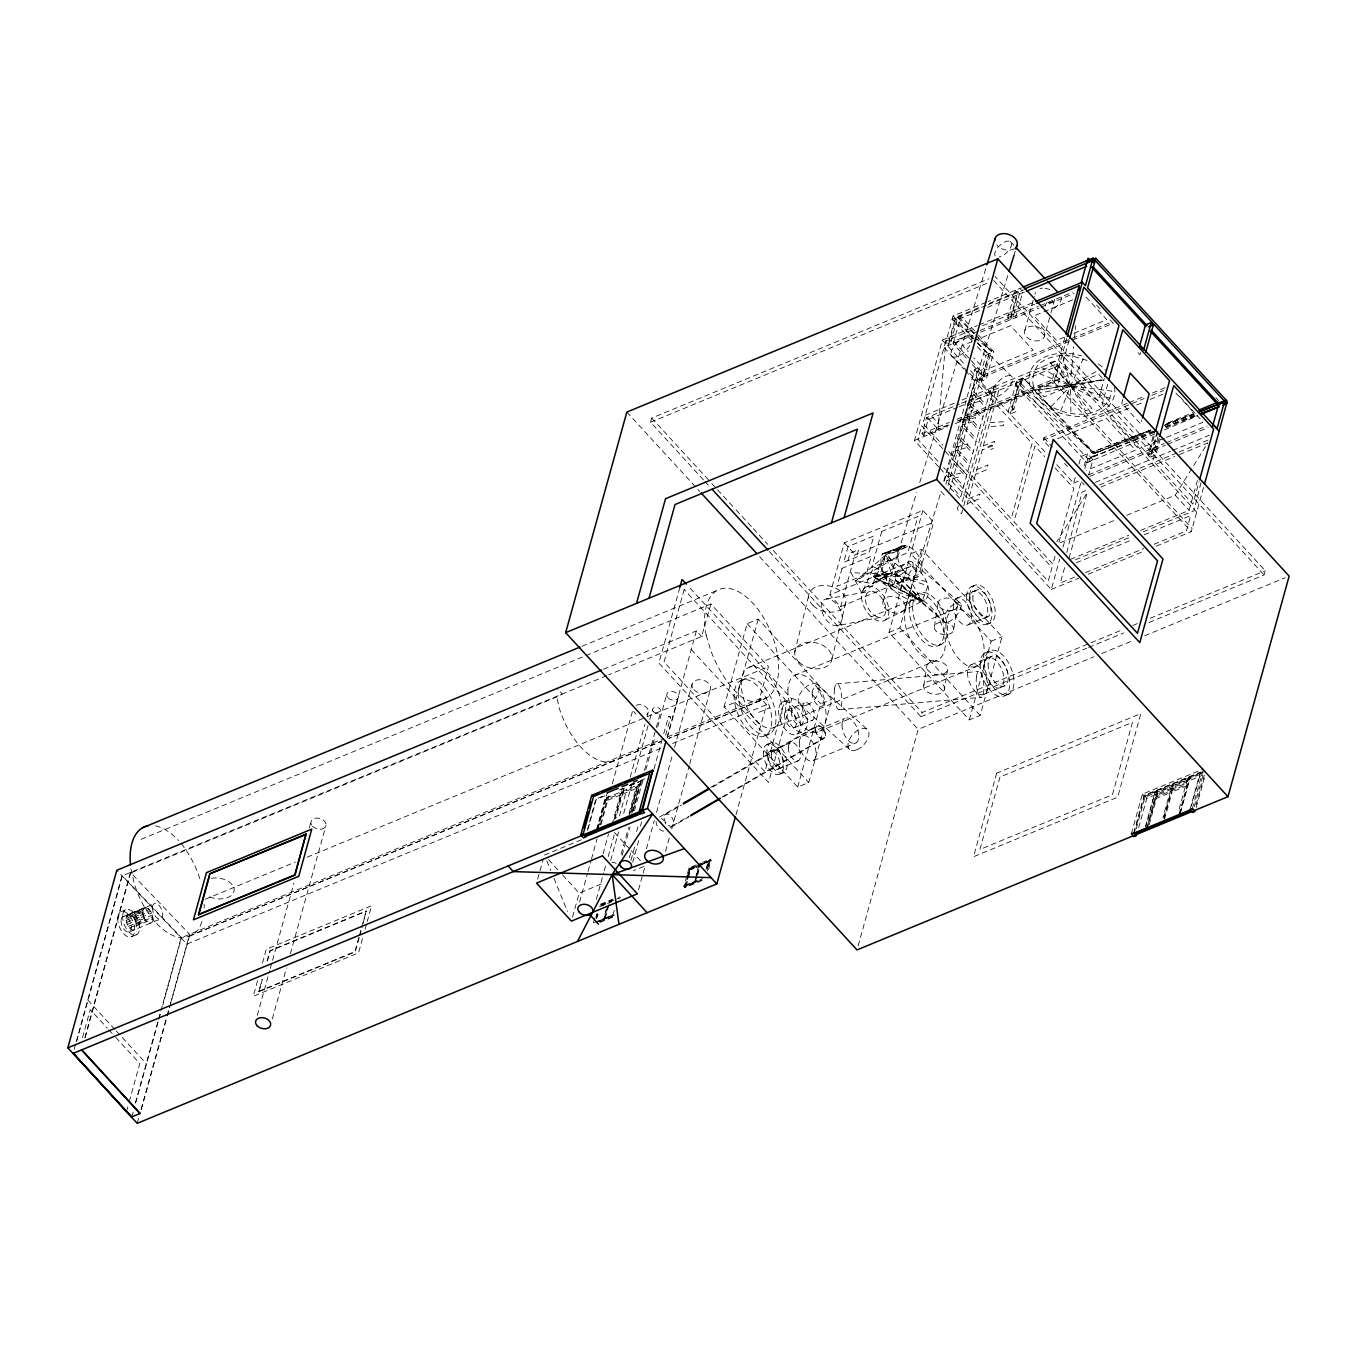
<?xml version="1.0" encoding="UTF-8"?>
<svg xmlns="http://www.w3.org/2000/svg" width="1357" height="1357" viewBox="0 0 1357 1357"><rect width="100%" height="100%" fill="white"/><g stroke="black" fill="none" stroke-linecap="round" stroke-linejoin="round"><path stroke-width="0.75" stroke-dasharray="5 3.75" d="M668.492 716.615L670.68 717.124L668.56 716.428L663.454 734.765M947.627 425.046L937.958 429.033L945.863 340.912L974.852 328.954M957.279 421.06L1071.284 373.972L1073.726 346.697M1074.473 338.3L1075.609 325.714M981.789 380.282L981.925 379.112M981.196 382.42L988.948 353.77L993.816 351.751L976.684 333.093M125.947 918.519L127.66 914.703L145.572 907.426L148.184 908.342L151.763 912.99L153.104 918.977L136.294 925.915A8.295 4.427 67.6 0 1 129.543 927.934L127.287 924.49L125.947 918.519L142.756 911.565L143.571 908.596L145.572 907.426M923.71 685.692L926.797 666.185M934.413 626.713L938.196 602.712M944.506 689.237A10.551 6.7 9 0 0 930.003 680.875A10.551 6.7 9 0 0 927.832 692.291A10.551 6.7 9 0 0 944.506 689.237L947.576 669.747A10.551 6.7 9 0 0 933.073 661.368A10.551 6.7 9 0 0 930.902 672.784A10.551 6.7 9 0 0 947.576 669.747M953.615 629.987A9.736 6.191 9 0 0 940.214 622.252A9.736 6.191 9 0 0 938.213 632.803A9.736 6.191 9 0 0 953.615 629.987L957.397 605.985A9.736 6.191 9 0 0 943.997 598.25A9.736 6.191 9 0 0 941.995 608.801A9.736 6.191 9 0 0 957.397 605.985M1087.076 360.47L1072.997 356.145L1062.633 355.5A40.625 28.327 15.5 0 0 1037.952 365.101C1009.981 406.795 1103.614 437.276 1111.807 391.07L1070.571 385.914L1033.186 386.253M794.761 652.191L808.687 595.486M831.96 658.857L845.903 602.169M1017.801 386.745L1016.02 383.183L1021.431 382.063L1017.801 386.745L1011.101 413.664L1015.969 411.663M1066.806 552.536L1082.004 492.15L1087.839 489.741M1200.996 482.668L1193.889 510.843L1141.458 532.521M74.126 1049.487L75.755 1043.55M76.314 1041.565L121.977 875.91L606.749 675.667M76.738 1041.073L122.3 875.774L181.499 937.67L162.857 1004.892M84.863 1037.715L130.425 872.415L189.624 934.311L169.421 1007.233M85.186 1037.579L130.764 872.28M587.242 830.416L595.893 799.036L604.832 795.338M588.073 828.957L596.232 799.392L606.969 794.965M596.554 829.534L605.748 796.186M596.893 829.89L606.63 794.591M598.047 827.923L605.884 799.51L637.722 786.483L638.57 783.447M608.14 795.999L607.308 799.052L606.308 797.967L607.563 793.387M597.792 829.178L607.02 795.677M600.167 824.954L606.884 800.613L621.642 794.507L620.641 793.421L612.821 821.816M606.308 797.967L621.082 791.86L621.913 788.807M614.263 819.424L621.523 793.048L622.524 794.15L615.824 818.492M624.22 788.01L622.948 792.59L621.947 791.504L622.795 788.451M614.942 818.848L621.642 794.507M629.02 813.318L636.297 786.958L637.298 788.044L630.581 812.385M628.749 817.135L637.994 783.634M631.056 811.944L638.655 784.346M631.836 813.233L641.013 779.885L631.633 815.557M667.118 737.105L696.395 630.852L701.586 636.484L706.217 635.212L705.403 631.548A59.301 31.703 67.6 0 1 752.965 603.322A59.301 31.703 67.6 0 1 766.434 698.024L668.747 738.378L766.434 698.024L758.987 700.755L768.452 666.643L710.898 603.967L140.076 839.762M82.489 1037.664L90.257 1009.625L107.237 1028.114M126.455 1111.637L128.678 1103.631M129.237 1101.63L139.788 1063.566L114.327 1035.832M135.293 1103.224L158.091 1021.024M158.65 1019.005L160.33 1012.916M160.906 1010.88L181.16 937.806L661.08 739.565M131.782 1116.93L133.478 1110.823M135.734 1102.681L158.328 1021.193M158.905 1019.158L160.584 1013.034M137.21 1123.342L138.906 1117.235M141.043 1109.5L166.589 1017.411M167.03 1015.799L168.845 1009.269M141.365 1109.364L166.792 1017.699M167.352 1015.664L169.048 1009.557M169.608 1007.505L189.946 934.176L189.03 936.194L660.74 741.617M257.593 980.636L253.233 996.343L358.553 952.835L362.896 937.144M262.495 962.978L266.294 949.238L371.614 905.73L367.255 921.437M359.181 937.619L355.229 951.868L258.933 991.645L262.054 979.177M267.142 960.858L269.958 950.68L366.271 910.903L361.997 927.459M258.933 991.645L262.308 979.449M267.38 961.129L270.213 950.969L366.526 911.175M257.287 1015.341L269.704 970.526M270.28 968.491L271.977 962.384M272.536 960.349L293.994 882.966M309.243 827.974L310.94 821.867M272.333 1018.886L286.446 967.965M290.398 953.717L325.968 825.412M258.678 991.373L354.974 951.596L358.926 937.348M359.503 935.312L361.183 929.223M361.759 927.187L366.271 910.903M359.741 935.584L361.437 929.494M365.084 929.291L366.712 923.405M703.486 479.903L650.563 422.264L651.716 418.092L989.049 278.745M572.518 917.128L579.168 893.143L604.391 882.728M579.592 901.964L587.496 873.45M588.056 871.415L590.889 861.237M591.448 859.202L597.097 838.83M601.049 824.581L608.954 796.067M612.346 783.854L632.684 710.542M603.051 853.841L608.581 833.86M679.789 587.649L658.874 663.098L768.537 782.514L791.725 698.906L687.762 585.681M596.317 899.403L603.661 872.924M604.221 870.889L605.917 864.782M608.19 856.64L614.958 832.197M619.471 815.913L626.815 789.435M630.208 777.222L644.897 724.265M647.153 716.123L648.273 712.052M594.722 918.163L593.162 923.744L594.179 924.846M610.684 860.44L618.605 831.841M623.711 813.471L632.192 782.836M635.025 772.625L649.189 721.585M649.749 719.532L652.581 709.321M595.91 917.603L596.961 913.855M596.147 918.553L597.267 913.651M596.334 918.061L597.368 914.313M596.961 917.926L598.013 914.177M621.15 854.198L628.512 827.651M633.04 811.316L642.098 778.647M644.371 770.488L655.685 729.642M656.262 727.589L660.791 711.255M606.087 909.444L603.899 919.3L607.902 904.865M604.459 919.266L608.326 905.323M622.083 855.402L630.004 826.871M634.516 810.553L643.557 777.951M645.83 769.792L654.871 737.173M657.704 726.996L666.745 694.377M609.039 904.508L604.866 919.52L604.035 918.808M604.594 918.587L613.177 914.414L614.28 910.428M629.343 857.743L631.582 849.686M636.62 831.536L638.859 823.462M653.955 769.029L662.894 736.766M630.971 860.27L635.449 844.139M640.487 826.006L641.607 821.969M665.642 735.273L670.68 717.124M632.718 862.255L638.926 839.83M667.186 737.92L678.5 697.142M646.407 848.888L654.295 820.459M656.534 812.334L672.309 755.476M674.565 747.351L692.019 684.386M638.519 889.853L645.169 865.885L633.515 870.702M665.558 851.246L669.493 837.032M671.749 828.906L689.22 765.942M689.78 763.906L710.61 688.762M724.061 706.895L747.147 623.66L758.241 619.08L831.858 699.262L808.772 782.48L797.679 787.06L724.061 706.895L735.155 702.315L758.241 619.08M702.112 880.506L684.861 887.631L683.86 886.528L686.964 875.35M687.473 873.484L689.034 867.886L700.534 863.137M701.382 880.031L686.099 886.342L685.098 885.256L689.78 868.344L708.965 860.559M688.169 874.756L685.455 886.477L695.564 882.304L697.125 876.673M688.694 872.873L689.729 869.125L697.379 865.97M684.861 887.631L687.965 876.435M688.491 875.35L690.034 868.972L711.119 860.27L710.118 859.185L702.451 862.34M686.099 886.342L690.781 869.447L689.78 868.344M698.872 864.731L694.597 882.084L699.279 864.986M695.157 882.05L685.726 885.307L695.157 882.05L699.567 866.122L690.56 869.837L689.729 869.125M697.651 874.79L699.737 867.276M706.081 869.226L708.286 861.271L701.501 864.697M706.895 868.056L708.88 860.457L709.881 861.542L707.285 870.94M707.302 868.514L709.389 861L701.739 864.155M707.54 868.497L710.118 859.185M708.541 869.6L711.119 860.27M736.003 814.743L766.535 704.656L760.768 698.38L663.03 738.751M829.856 594.926L844.291 542.868L922.828 510.436L933.599 522.174L919.164 574.232L840.645 606.664L829.856 594.926L908.393 562.493L919.164 574.232M848.006 560.645L850.076 553.164L858.642 549.636L856.572 557.099M840.645 606.664L855.08 554.606L933.599 522.174M797.679 787.06L820.764 703.842L831.858 699.262M938.688 466.876L914.465 440.499L942.318 340.081L977.277 325.629M945.863 340.912L922.981 423.571L942.759 445.096M986.166 302.323L953.055 315.994L945.439 343.474L951.189 341.099L958.076 316.283L981.416 306.631M949.018 425.046L923.761 435.461L922.098 433.646L926.509 417.719L959.535 404.081M948.424 345.424L956.057 317.945M923.761 435.461L928.188 419.55L957.313 407.507M978.244 331.21L953.598 341.404L953.004 343.542L966.896 358.672M953.309 343.406L960.926 315.927L975.259 331.532M969.305 719.905L991.119 641.233L910.801 553.775L921.674 549.28L1001.992 636.738L980.178 715.41L969.305 719.905L888.988 632.447L922.828 510.436M888.988 632.447L899.861 627.952L921.674 549.28M943.743 481.209L974.733 369.494L978.143 368.086L945.914 484.279M949.646 490.471L982.332 372.649L978.923 374.057L948 485.569L960.196 498.85L991.102 387.44L994.494 386.033L998.684 390.595L966.354 507.162M975.734 334.806L991.272 351.022L985.81 355.873L979.076 380.113L984.079 376.924L991.272 351.022L992.459 350.259M988.948 353.77L981.332 381.249L986.2 379.231L993.816 351.751M972.46 364.711L983.571 376.822L984.164 374.685L1111.926 321.914M1007.759 317.742L1015.375 290.262L1017.496 292.552L1009.879 320.048L1007.759 317.742L1013.509 315.367L1021.126 287.871L988.117 301.508M958.279 505.754L957.313 509.214L961.502 513.777L963.199 507.688M1010.744 319.675L1018.378 292.196M962.418 501.717L994.494 386.033M1015.63 317.674L1022.703 292.145M963.758 505.669L995.292 392.003L991.102 387.44M1024.857 330.362L1034.288 296.386M769.3 551.57L920.945 716.683L922.098 712.51L1122.934 629.546M858.15 945.829L918.197 729.337L1093.912 656.754M1153.755 431.136L1094.505 453.357L1023.67 378.298L1016.563 381.249L1008.115 411.731L1013.866 409.356L1021.431 382.063L1017.563 388.289L1010.219 414.038M1044.347 336.723A10.262 7.158 15.5 0 0 1031.931 326.138A10.262 7.158 15.5 0 0 1027.52 337.757A10.262 7.158 15.5 0 0 1044.347 336.723L1050.437 314.739M1050.996 312.738L1054.881 298.744A10.262 7.158 15.5 0 1 1047.791 302.967M957.058 419.211L1052.218 379.892L1056.645 363.964L1058.307 365.779L1053.897 381.707L956.787 421.823M961.977 400.044L1058.579 360.148L1065.262 336.044M955.294 423.621L1054.474 382.657L1066.738 338.47M1069.146 340.217L1062.921 362.675L1098.084 400.96L1104.31 378.501M1048.893 446.419L1043.211 440.228L1043.889 437.802L1127.311 403.334M1056.747 464.688L1073.658 483.109L1075.236 477.41M1078.934 464.111L1081.037 456.495L1087.5 453.832L1092.979 459.786L1088.755 474.984M1055.068 556.166L1052.845 564.139L1013.933 521.767L1034.933 446.012L1044.669 456.614M1058.935 542.223L1073.862 488.401L1054.389 467.198M1084.158 465.909L1087.5 453.832M1107.685 384.218L1102.105 404.369L1148.87 455.307L1155.028 433.137M940.113 468.436L1051.285 589.481L1059.664 559.237M1063.023 547.142L1080.918 482.617M1084.837 468.504L1086.499 462.466L1092.979 459.786M1064.6 567.667L1060.343 583.001L1075.864 576.589M1069.079 558.168L1087.245 492.659L1056.832 541.562M1122.867 399.263L1121.747 403.3L1140.779 424.046L1141.899 420.008M1140.592 352.583L1139.999 354.72L1137.878 352.413M1157.148 431.73L1150.074 457.258L1147.954 454.951L1155.028 429.44M1158.03 431.373L1150.94 456.902L1155.825 454.883L1160.167 439.176M1147.954 454.951L1153.704 452.576L1158.064 436.886M1159.115 438.328L1152.907 460.651L1192.837 504.125L1199.028 481.803M1140.474 530.434L1189.105 510.351L1197.366 480.565M1156.3 546.108L1191.293 531.639L1203.998 485.84M1131.382 833.741L1142.34 794.201L1203.371 768.995M1133.79 832.74L1144.172 795.355L1200.368 772.133L1203.031 775.051L1193.21 810.468M1133.926 833.944L1144.494 795.711L1200.691 772.489L1191.463 805.787M1136.25 828.737L1145.02 797.119L1202.234 773.49M1138.659 827.77L1146.835 798.255L1203.031 775.051M1145.461 826.532L1155.231 791.284L1145.8 826.888M1146.478 828.499L1156.842 791.114L1158.183 792.251L1172.94 786.161L1171.939 785.058L1170.684 789.621L1155.91 795.728L1156.91 796.813L1158.183 792.251M1148.175 823.614L1155.486 797.288L1187.324 784.261L1186.323 783.159L1187.596 778.596L1188.596 779.681L1173.822 785.788L1172.567 790.351L1171.566 789.265L1172.821 784.702L1173.822 785.788M1155.91 795.728L1157.182 791.165M1147.14 829.229L1157.521 791.843M1149.175 824.7L1156.486 798.374L1171.244 792.267L1170.243 791.182L1162.949 817.508M1163.831 817.151L1171.125 790.809L1172.126 791.911L1164.272 820.273M1163.95 818.61L1171.244 792.267M1172.94 786.161L1171.685 790.724L1170.684 789.621M1179.148 809.026L1185.899 784.719L1186.9 785.805L1172.126 791.911M1179.029 814.166L1189.631 776.56M1179.861 813.963L1189.97 776.933M1180.522 812.555L1190.293 777.29M1189.987 809.518L1200.368 772.133M1192.413 808.518L1202.828 770.98M1196.06 804.786L1204.287 775.135M1196.179 807.483L1204.405 777.832M1149.074 622.456L1264.113 574.927L1265.267 570.754L994.902 276.336M926.458 581.407L897.978 576.097L891.193 573.027L872.822 583.629L855.843 580.83L897.605 556.743L901.879 545.701L885.731 555.013L880.795 572.671L873.552 576.844L922.234 600.93L927.967 585.97L926.458 581.407A19.083 11.348 60 0 0 910.801 566.293L888.445 574.181L865.155 587.632M902.473 573.248L905.373 572.043L922.234 600.93A22.764 10.585 29 0 1 893.194 590.125L889.683 586.377L873.586 576.674L891.193 573.027L927.967 585.97A19.083 11.348 60 0 1 922.234 600.93L900.42 589.684L905.373 572.043L885.731 555.013L855.843 580.83M537.626 879.099L543.326 859.049M710.898 603.967L701.586 636.484L608.682 674.853M883.034 601.473L916.62 492.608M919.724 482.532L986.302 266.82M905.153 608.072L941.249 491.149M944.353 481.073L1007.81 275.454M1014.035 255.286L1015.273 251.249M1060.631 410.95L1070.571 385.914L1083.276 358.723M872.822 583.629L885.731 555.013L888.631 553.826M861.865 593.094L888.445 574.181L851.009 572.688L861.865 593.094L873.925 566.955L888.445 574.181A22.764 10.585 29 0 0 889.683 586.377M873.552 576.844L885.731 555.013L898.13 576.233L922.234 600.93L893.194 590.125L873.687 576.962L922.234 600.93L898.13 576.233L873.552 576.844L891.193 573.027L885.731 555.013M1126.615 515.338L1175.23 495.254L1207.815 442.857L1176.706 455.715M1154.824 433.969L1086.821 462.805L1015.494 385.134L1020.549 383.234L1023.67 378.298L1091.656 452.339L1094.505 453.357L1150.973 431.034M760.768 698.38L758.987 700.755L763.482 698.906M1051.132 406.591L1070.571 385.914L1099.085 369.952M1023.67 378.298L1015.494 385.134L1094.505 453.357L1150.515 430.118M659.451 817.101L681.384 804.379M710.644 787.399L816.727 725.842M665.134 814.59L681.57 805.057M712.612 787.043L816.71 726.64M672.648 825.735L689.085 816.185M721.958 797.119L824.225 737.784M670.426 827.583L688.711 816.965M723.468 796.796L824.038 738.445M892.855 552.808L908.257 546.447L885.426 553.469L892.855 552.808L905.136 545.718L883.797 553.232M898.13 576.233L905.373 572.043M131.765 872.517L556.76 696.955L562.222 694.055L557.048 688.423M885.324 619.979L924.982 599.777M882.779 579.761L910.801 566.293M1164.543 429.847L1197.569 415.853M1167.902 422.909L1193.007 412.511M650.563 422.264L989.83 282.12M989.202 303.425L1022.279 289.753M986.285 305.444L955.175 318.301L947.559 345.781L972.816 335.349M988.235 304.647L1023.246 290.177M979.652 310.549L960.179 318.59L957.703 317.64L952.156 319.234L971.782 340.607M987.421 307.327L1024.399 292.06M979.228 324.832L1033.712 302.323M982.587 325.748L1034.746 304.205M948.136 343.643L949.018 343.287M980.127 330.43L1038.241 306.428M1040.157 305.647L1072.81 292.145M980.619 332.126L1038.987 308.022M1040.938 307.208L1074.032 293.536M972.206 341.54L962.605 345.492L968.236 351.633M974.122 340.743L1010.575 325.68L1033.135 350.242L985.165 370.054L973.885 357.773M1072.658 299.88L1033.966 315.859L1056.526 340.42L1066.195 336.434M1073.93 333.228L1106.82 319.641L1084.26 295.097M983.571 376.822L1113.266 323.254L1107.702 317.199M954.242 403.233L925.27 415.208L937.958 429.033M961.468 403.283L1056.645 363.964M959.263 406.71L1058.307 365.779M967.66 408.355L971.171 406.896L973.851 409.814L970.323 411.256M922.098 433.646L949.289 422.417M914.465 440.499L947.525 426.844M983.333 445.961L994.613 441.296L993.477 445.384L982.197 450.032M988.117 446.589L991.628 445.13L994.308 448.047L990.797 449.489M1129.245 402.537L1144.765 396.125M1152.534 392.919L1166.104 387.305M1043.211 440.228L1144.087 398.551M1151.856 395.345L1163.492 390.545M976.786 469.573L988.066 464.925L986.743 469.675L975.462 474.339M1129.007 408.186L1109.839 416.107L1139.575 448.488L1164.493 438.192M1136.674 405.014L1142.424 402.639M1150.091 399.484L1163.509 393.937M1057.527 438.718L1106.464 418.499L1135.521 450.151L1086.601 470.37M581.949 646.271L716.767 590.583M968.728 498.63L980.008 493.982L978.601 499.02L967.32 503.684M1153.84 431.679L1087.89 458.92L1086.821 462.805L1094.505 453.357L1020.549 383.234M1165.476 426.861L1196.518 414.055M603.492 669.238L696.395 630.852M1166.409 437.395L1202.828 422.349L1200.012 419.279M1088.501 474.831L1164.17 443.569M1166.121 442.755L1206.899 425.911M1073.658 483.109L1080.138 480.429M1089.824 476.426L1165.493 445.164M1167.427 444.367L1208.171 427.54M1150.668 455.121L1151.533 454.765M1095.286 482.397L1170.752 451.202M1172.702 450.405L1209.46 435.224M1099.492 484.924L1177.181 452.831M1179.131 452.034L1208.256 439.99M1100.849 487.044L1174.755 456.512M120.841 911.717L125.726 909.699M122.758 916.721L154.121 903.762M126.778 915.551L143.571 908.596M128.762 914.364L146.844 907.629M126.201 916.84L142.994 909.902M130.035 914.567L131.392 915.297L148.184 908.342M131.392 915.297L132.715 916.484L149.524 909.546M126.065 920.436L142.858 913.482L142.756 911.565M915.11 594.807L918.519 593.399M132.715 916.484L133.936 918.061L150.746 911.124M126.523 922.472L143.316 915.534L142.858 913.482M133.936 918.061L134.971 919.927L151.763 912.99M749.573 667.101L912.973 599.59M127.287 924.49L144.079 917.553L146.335 920.996A8.295 4.427 67.6 0 0 153.104 918.977M136.294 925.915L135.734 921.963L152.544 915.008M128.321 926.356L145.114 919.418M136.192 923.998L152.985 917.061M1060.495 542.647L1116.896 519.358M129.543 927.934L146.335 920.996M205.45 899.199L295.368 862.051M307.089 857.217L645.287 717.514M647.238 716.7L768.452 666.643M129.712 931.75L161.059 918.791M740.311 680.79L744.484 679.06M971.154 586.818L974.326 585.495M131.646 936.737L136.531 934.719M956.498 598.369L976.039 590.295M1070.469 559.355L1128.82 535.252M794.371 675.481L952.41 610.192M1075.423 559.796L1131.738 536.524M1076.237 562.85L1132.484 539.628M1144.121 534.811L1190.666 515.592L1186.408 530.926L1153.45 544.547M189.03 936.194L660.859 741.465M1085.566 572.586L1143.747 548.55M660.791 748.335L186.927 944.082L116.787 870.278M672.546 743.483L766.535 704.656M1051.285 589.481L1078.51 578.235M1088.229 574.215L1144.63 550.925M968.219 624.814L987.76 616.74M782.209 702.281L789.112 699.432M758.817 712.34L769.894 707.76M987.506 624.101L990.695 622.778M938.264 645.644L941.656 644.236M786.432 710.373L804.447 702.926M630.208 784.855L637.637 781.785M641.352 780.241L644.931 778.765M629.377 785.703L644.745 779.359M619.64 789.91L623.338 788.383L622.083 792.946L621.082 791.86M629.75 785.737L638.994 781.92M773.66 727.691A32.619 17.437 67.6 0 0 769.809 677.126A32.619 17.437 67.6 0 0 741.38 687.354A32.619 17.437 67.6 0 0 773.66 727.691L937.076 660.197A32.619 17.437 67.6 0 0 933.209 609.632A32.619 17.437 67.6 0 0 904.78 619.861A32.619 17.437 67.6 0 0 937.076 660.197M621.947 791.504L636.721 785.398L637.722 786.483M991.119 641.233L1001.992 636.738M622.524 794.15L637.298 788.044M765.636 735.545L769.809 733.815M794.439 727.691L812.453 720.245M985.063 652.904L989.338 651.139M766.671 744.603L770.284 743.11M796.915 734.12L803.836 731.253M970.849 664.896L991.39 656.415M802.072 736.105L844.783 718.464M769.64 751.354L790.283 742.822M819.679 731.202L977.718 665.914M544.462 855.046L581.22 839.847M777.883 769.182L798.527 760.649M1132.688 625.526L1138.54 623.1M1150.227 618.266L1265.267 570.754M780.241 773.965L783.871 772.472M813.369 760.565L856.08 742.907M920.945 716.683L1086.686 648.222M1088.636 647.425L1123.732 632.922M984.385 694.173L1004.926 685.692M1101.714 653.514L1132.959 640.623M1144.663 635.771L1285.249 577.709M1004.842 695.683L1009.116 693.919M600.252 904.305L615.586 897.978M600.998 904.78L612.465 900.047M600.947 905.56L614.874 899.793M616.587 899.063L620.42 897.486L619.42 896.4M601.253 905.865L606.664 903.626M599.455 906.798L611.549 901.93M690.136 869.379L699.143 865.664M690.153 869.583L696.887 866.801M698.431 866.292L709.881 861.542M594.4 922.472L614.009 915.127M598.641 921.047L613.585 914.669M685.098 885.256L697.549 880.235M596.266 922.455L614.263 915.042M683.86 886.528L702.79 878.691M599.828 921.607L614.517 915.67M599.93 922.472L615.264 916.128M1144.341 796.389L1205.372 771.183M1171.566 789.265L1186.323 783.159M902.337 546.074L882.44 554.08L905.136 545.718M1154.383 432.442L1087.89 458.92L1016.563 381.249M1166.121 427.777L1197.417 415.31M1164.611 425.64L1193.804 414.089M1150.465 430.033L1091.656 452.339L1150.787 430.203M1166.155 424.079L1193.6 413.681M1164.577 425.029L1194.143 413.97M1165.595 426.692L1195.212 415.598M1050.064 362.692L1055.593 360.928L1085.532 410.9L1091.91 408.27L1050.064 362.692L1070.571 385.914L1090.977 412.816M892.482 584.799A16.369 5.852 74 0 0 890.955 560.119A16.369 5.852 74 0 0 880.981 562.137A16.369 5.852 74 0 0 892.482 584.799L917.451 576.962A17.268 10.262 60 0 0 914.618 550.857A17.268 10.262 60 0 0 897.605 556.743A17.268 10.262 60 0 0 917.451 576.962M614.026 760.649L609.022 762.142A59.301 31.703 67.6 0 1 559.186 707.879L556.76 696.955M969.017 400.977L981.23 397.364L980.195 401.129L967.965 404.759M963.419 421.162L975.649 417.532L974.597 421.315L962.367 424.945M948.017 476.697L960.247 473.067L959.195 476.85L946.965 480.48M956.21 447.165L967.88 443.756L966.829 447.539L955.158 450.931M1036.918 393.801L1103.478 379.502L1098.695 374.295L1044.212 396.804L1038.105 390.154L1103.478 379.502M837.167 625.73A14.706 8.753 60 0 0 836.862 604.476A14.706 8.753 60 0 0 821.189 606.816A14.706 8.753 60 0 0 837.167 625.73L880.93 617.248A14.249 8.481 60 0 0 880.625 596.622A14.249 8.481 60 0 0 865.427 598.895A14.249 8.481 60 0 0 880.93 617.248M1103.445 380.011L1038.105 390.154M826.311 598.946L870.397 591.262M836.489 683.877L978.499 671.478M839.61 709.643L981.603 697.261M989.813 422.604L1004.519 421.688L1003.4 425.708L988.693 426.624M1110.179 398.296L1070.571 385.914L1033.712 371.394M1105.955 404.59L1070.571 385.914L1037.952 365.101M922.234 600.93L880.795 572.671L900.42 589.684M952.156 319.234L973.342 336.451M974.971 337.774L991.272 351.022L975.208 335.06M912.549 562.358A12.45 5.14 -49.6 0 1 902.846 579.66A12.45 5.14 -49.6 0 1 897.198 572.603A12.45 5.14 -49.6 0 1 912.549 562.358L960.654 603.271A12.45 5.14 -49.6 0 1 950.969 620.573A12.45 5.14 -49.6 0 1 945.32 613.517A12.45 5.14 -49.6 0 1 960.654 603.271M956.685 602.729L961.18 606.545M895.281 579.354L943.403 620.268M895.841 580.711L943.963 621.642M817.084 684.386L866.886 729.116M800.206 705.012L850.008 749.726M971.391 337.231A13.655 5.937 -45.7 0 1 959.297 355.619A13.655 5.937 -45.7 0 1 953.7 346.697A13.655 5.937 -45.7 0 1 971.391 337.231L975.904 341.642M977.413 343.1L1012.101 376.907A13.655 5.937 -45.7 0 1 999.99 395.294A13.655 5.937 -45.7 0 1 994.41 386.372A13.655 5.937 -45.7 0 1 1012.101 376.907M951.528 355.805L968.118 371.971M969.627 373.446L992.238 395.481M957.703 317.64L973.749 333.601M974.309 333.33L958.076 316.283M1010.354 241.512L1014.646 246.109M605.884 799.51L606.884 800.613M1215.821 397.55L1218.654 400.637M1096.592 305.088L1100.764 309.633M1179.776 396.617L1195.398 413.614M1196.823 415.174L1201.081 419.805M1175.925 393.055L1181.591 399.229M1183.016 400.773L1194.347 413.105M1150.583 449.184L1153.704 452.576M993.731 280.509L1264.113 574.927M1058.579 360.148L1071.284 373.972M1196.704 512.149L1062.904 366.458L1058.324 382.979L1192.124 528.67M1010.388 311.957L1013.509 315.367M1057.001 364.846L1064.109 372.581M1175.23 495.254L1189.105 510.351M1052.218 379.892L1053.897 381.707M1054.474 382.657L1191.293 531.639M953.055 315.994L976.209 341.201M977.6 342.727L988.829 354.94M977.396 346.714L985.81 355.873M1043.889 437.802L1052.404 447.081M953.598 341.404L984.164 374.685M1064.516 463.416L1067.348 466.52M1081.495 481.922L1084.226 484.89M948.068 337.706L951.189 341.099M980.958 373.531L984.079 376.924M1010.728 405.947L1013.866 409.356M974.733 369.494L978.923 374.057M942.318 340.081L964.759 364.507M970.476 370.749L1046.875 453.933M944.065 347.528L963.843 369.053M965.251 370.597L975.14 381.351L954.056 457.394L948.407 451.253M978.94 385.625L1032.066 443.485L1011.186 518.747L958.059 460.905M973.987 391.817L986.2 405.098M973.376 394.039L985.572 407.337M970.849 403.165L983.045 416.446M970.221 405.404L982.434 418.685M967.524 415.14L979.72 428.422M966.913 417.362L979.109 430.644M964.522 425.979L976.718 439.261M963.894 428.218L976.107 441.5M961.197 437.989L973.393 451.27M960.569 440.211L972.765 453.509M931.92 416.514L939.027 424.249M957.855 450.015L970.051 463.297M926.509 417.719L928.188 419.55M957.245 452.237L969.441 465.536M954.666 461.482L966.879 474.763M954.056 463.721L966.252 477.002M951.494 472.965L963.691 486.247M937.941 461.278L917.892 439.447L921.691 425.742L1051.997 567.633L1048.198 581.322L943.675 467.503M948.611 483.329L960.807 496.628M940.927 491.37L945.117 495.933M1188.359 777.086L1189.682 778.545M1155.486 797.288L1156.486 798.374M1144.172 795.355L1146.835 798.255M1142.34 794.201L1145.02 797.119M844.291 542.868L855.08 554.606M899.861 627.952L980.178 715.41M651.716 418.092L710.373 481.956M711.797 483.516L716.089 488.198M717.531 489.758L734.697 508.451M736.122 509.995L751.863 527.144M753.288 528.687L767.604 544.276M773.32 550.501L922.098 712.51M704.928 481.464L709.219 486.145M626.849 412.087L699.686 491.404M759.666 556.709L918.197 729.337M747.147 623.66L820.764 703.842M691.256 649.494L760.819 725.232M735.155 702.315L808.772 782.48M689.034 867.886L690.034 868.972M614.433 832.435L629.801 849.16M631.192 850.686L640.979 861.322M618.198 897.672L619.199 898.775M87.781 999.973L114.887 1029.488M116.312 1031.032L146.268 1063.651M108.662 1029.658L112.902 1034.288M548.635 859.609L561.12 873.331M562.51 874.858L579.168 893.143M546.837 860.864L550.806 870.583M553.978 878.369L567.447 911.395M143.316 915.534L144.079 917.553M134.971 919.927L135.734 921.963M706.217 635.212L710.712 650.393A80.962 43.56 73.2 0 0 741.991 697.294A32.008 21.983 63.8 0 0 760.361 700.721M1062.633 355.5L1070.571 385.914L1070.91 413.546M130.951 868.853L134.207 883.424A59.301 31.703 67.6 0 0 184.043 937.704L191.982 935.312A59.301 31.703 67.6 0 0 202.397 919.961M155.631 825.887A59.301 31.703 67.6 0 1 178.513 840.628M181.109 843.596A59.301 31.703 67.6 0 1 200.107 879.76M204.161 904.288A59.301 31.703 67.6 0 1 204.127 908.054M636.162 705.267A7.735 5.394 15.5 0 1 646.153 707.15A7.735 5.394 15.5 0 1 646.763 714.461M636.111 713.986A7.735 5.394 15.5 0 1 633.736 711.39M663.844 831.112A7.277 4.308 59.9 0 1 656.059 821.545M661.317 818.475A7.277 4.308 59.9 0 1 663.929 820.731M664.998 822.291A7.277 4.308 59.9 0 1 665.829 823.987M612.075 862.492A4.224 2.935 15.5 0 1 616.18 863.459M211.404 878.318A16.454 10.347 8.3 0 1 234.049 891.108A16.454 10.347 8.3 0 1 208.028 895.925M1114.521 386.762A43.712 30.482 15.5 0 1 1072.403 415.954A43.712 30.482 15.5 0 1 1029.284 375.702A43.712 30.482 15.5 0 1 1081.41 355.856M1098.22 363.897A43.712 30.482 15.5 0 1 1106.108 370.732M1035.069 294.232A10.262 7.158 15.5 0 1 1035.391 292.383M1040.039 288.583A10.262 7.158 15.5 0 1 1042.464 288.176M1045.077 288.261A10.262 7.158 15.5 0 1 1052.218 291.348M995.054 255.778A10.551 4.987 -43.1 0 1 1002.976 242.988A10.551 4.987 -43.1 0 1 1011.321 245.651A10.551 4.987 -43.1 0 1 999.074 257.05M1061.666 297.454A10.551 4.987 -43.1 0 1 1051.234 309.973M1045.077 306.156A10.551 4.987 -43.1 0 1 1047.18 302.051M1014.561 248.585A11.551 7.921 17.2 0 1 996.7 244.955M684.165 589.515L664.082 661.962L764.89 771.743L784.991 699.296L684.165 589.515M842.019 568.346L837.032 586.309L866.343 574.198L871.33 556.217L842.019 568.346M848.108 546.583L843.715 562.409L869.413 551.79L873.806 535.964L848.108 546.583M881.762 531.418L871.72 567.65L907.85 552.723L917.892 516.491L881.762 531.418M996.683 773.151L973.495 856.776L1117.676 797.204L1140.864 713.595L996.683 773.151M999.973 777.052L979.89 849.499L1112.435 794.744L1132.518 722.297L999.973 777.052M1097.304 451.542L1091.554 453.917L1093.674 456.223L1099.424 453.849L1097.304 451.542M653.395 711.662A4.224 2.935 15.5 0 0 660.503 711.984A4.224 2.935 15.5 0 0 656.16 707.251A4.224 2.935 15.5 0 0 653.395 711.662M667.898 697.719A6.039 4.207 15.5 0 0 678.093 698.177A6.039 4.207 15.5 0 0 671.868 691.408A6.039 4.207 15.5 0 0 667.898 697.719M693.851 689.661A9.567 6.666 15.5 0 0 709.965 690.391A9.567 6.666 15.5 0 0 700.127 679.687A9.567 6.666 15.5 0 0 693.851 689.661M815.167 729.235A7.277 4.308 59.9 0 0 822.953 738.785A7.277 4.308 59.9 0 0 823.037 728.421A7.277 4.308 59.9 0 0 815.167 729.235M815.659 730.151A6.751 4.003 59.9 0 0 823.309 738.276A6.751 4.003 59.9 0 0 822.444 728.2A6.751 4.003 59.9 0 0 815.659 730.151M664.082 818.101A6.751 4.003 59.9 0 0 671.732 826.226A6.751 4.003 59.9 0 0 670.867 816.151A6.751 4.003 59.9 0 0 664.082 818.101M312.415 826.142A7.735 5.394 15.5 0 0 325.459 826.735A7.735 5.394 15.5 0 0 317.504 818.067A7.735 5.394 15.5 0 0 312.415 826.142M152.425 907.579A8.295 4.427 67.6 0 0 159.956 919.13A8.295 4.427 67.6 0 0 160.397 907.138A8.295 4.427 67.6 0 0 152.425 907.579M121.061 920.538A8.295 4.427 67.6 0 0 128.593 932.072A8.295 4.427 67.6 0 0 129.051 920.08A8.295 4.427 67.6 0 0 121.061 920.538M122.656 915.602A13.638 7.294 67.6 0 0 134.648 935.109A13.638 7.294 67.6 0 0 136.073 915.924A13.638 7.294 67.6 0 0 122.656 915.602M117.771 917.62A13.638 7.294 67.6 0 0 129.763 937.127A13.638 7.294 67.6 0 0 131.188 917.943A13.638 7.294 67.6 0 0 117.771 917.62M884.713 607.817A11.551 7.921 17.2 0 0 904.22 609.938A11.551 7.921 17.2 0 0 893.347 596.554A11.551 7.921 17.2 0 0 884.713 607.817M787.925 689.339A30.651 16.386 67.6 0 0 815.523 732.339A30.651 16.386 67.6 0 0 817.609 688.338A30.651 16.386 67.6 0 0 787.925 689.339M799.307 742.313A13.502 7.209 67.6 0 0 811.554 761.107A13.502 7.209 67.6 0 0 812.283 741.584A13.502 7.209 67.6 0 0 799.307 742.313M945.982 624.05A30.651 16.386 67.6 0 0 973.58 667.05A30.651 16.386 67.6 0 0 975.649 623.05A30.651 16.386 67.6 0 0 945.982 624.05M861.559 597.046A19.083 11.348 60 0 0 882.576 621.133A19.083 11.348 60 0 0 881.575 593.23A19.083 11.348 60 0 0 861.559 597.046M967.541 672.326A16.165 8.634 67.6 0 0 982.231 694.835A16.165 8.634 67.6 0 0 983.096 671.461A16.165 8.634 67.6 0 0 967.541 672.326M953.343 604.764A14.486 7.735 67.6 0 0 966.235 625.289A14.486 7.735 67.6 0 0 967.49 604.713A14.486 7.735 67.6 0 0 953.343 604.764M909.258 607.478A27.971 14.944 67.6 0 0 934.481 646.695A27.971 14.944 67.6 0 0 936.33 606.494A27.971 14.944 67.6 0 0 909.258 607.478M788.281 747.351A9.838 5.258 67.6 0 0 797.221 761.056A9.838 5.258 67.6 0 0 797.746 746.825A9.838 5.258 67.6 0 0 788.281 747.351M771.251 754.39A9.838 5.258 67.6 0 0 780.19 768.079A9.838 5.258 67.6 0 0 780.716 753.847A9.838 5.258 67.6 0 0 771.251 754.39M766.976 750.557A16.216 8.668 67.6 0 0 781.7 773.134A16.216 8.668 67.6 0 0 782.565 749.692A16.216 8.668 67.6 0 0 766.976 750.557M763.346 752.066A16.216 8.668 67.6 0 0 778.07 774.626A16.216 8.668 67.6 0 0 778.952 751.184A16.216 8.668 67.6 0 0 763.346 752.066M767.638 755.883A9.838 5.258 67.6 0 0 776.56 769.572A9.838 5.258 67.6 0 0 777.103 755.357A9.838 5.258 67.6 0 0 767.638 755.883M812.148 692.715A9.838 5.258 67.6 0 0 821.087 706.42A9.838 5.258 67.6 0 0 821.613 692.189A9.838 5.258 67.6 0 0 812.148 692.715M969.712 598.013A14.486 7.735 67.6 0 0 982.587 618.538A14.486 7.735 67.6 0 0 983.842 597.945A14.486 7.735 67.6 0 0 969.712 598.013M983.791 665.608A16.165 8.634 67.6 0 0 998.481 688.118A16.165 8.634 67.6 0 0 999.346 664.743A16.165 8.634 67.6 0 0 983.791 665.608M966.659 595.757A20.372 10.89 67.6 0 0 984.707 624.729A20.372 10.89 67.6 0 0 986.607 595.876A20.372 10.89 67.6 0 0 966.659 595.757M969.848 594.434A20.372 10.89 67.6 0 0 987.896 623.423A20.372 10.89 67.6 0 0 989.796 594.57A20.372 10.89 67.6 0 0 969.848 594.434M972.884 596.69A14.486 7.735 67.6 0 0 985.776 617.214A14.486 7.735 67.6 0 0 987.031 596.639A14.486 7.735 67.6 0 0 972.884 596.69M980.229 663.76A23.612 12.62 67.6 0 0 1001.67 696.633A23.612 12.62 67.6 0 0 1002.959 662.487A23.612 12.62 67.6 0 0 980.229 663.76M984.504 661.995A23.612 12.62 67.6 0 0 1005.961 694.869A23.612 12.62 67.6 0 0 1007.233 660.723A23.612 12.62 67.6 0 0 984.504 661.995M988.083 663.844A16.165 8.634 67.6 0 0 1002.755 686.354A16.165 8.634 67.6 0 0 1003.637 662.979A16.165 8.634 67.6 0 0 988.083 663.844M976.48 676.566A13.061 3.664 85 0 0 980.653 697.294A13.061 3.664 85 0 0 983.028 679.246A13.061 3.664 85 0 0 976.48 676.566M834.487 688.949A13.061 3.664 85 0 0 838.66 709.694A13.061 3.664 85 0 0 841.018 691.646A13.061 3.664 85 0 0 834.487 688.949M842.019 724.672A13.502 7.209 67.6 0 0 854.282 743.449A13.502 7.209 67.6 0 0 855.012 723.943A13.502 7.209 67.6 0 0 842.019 724.672M856.946 749.692A13.349 7.548 -48.1 0 0 868.243 730.558A13.349 7.548 -48.1 0 0 850.177 738.021A13.349 7.548 -48.1 0 0 856.946 749.692M807.144 704.978A13.349 7.548 -48.1 0 0 818.424 685.845A13.349 7.548 -48.1 0 0 800.359 693.308A13.349 7.548 -48.1 0 0 807.144 704.978M802.496 707.319A9.567 5.106 67.6 0 0 811.181 720.635A9.567 5.106 67.6 0 0 811.69 706.81A9.567 5.106 67.6 0 0 802.496 707.319M738.293 692.952A30.227 16.148 67.6 0 0 765.755 735.036A30.227 16.148 67.6 0 0 767.384 691.341A30.227 16.148 67.6 0 0 738.293 692.952M791.402 711.899A9.567 5.106 67.6 0 0 800.087 725.215A9.567 5.106 67.6 0 0 800.596 711.39A9.567 5.106 67.6 0 0 791.402 711.899M785.516 707.506A17.573 9.397 67.6 0 0 801.478 731.966A17.573 9.397 67.6 0 0 802.428 706.556A17.573 9.397 67.6 0 0 785.516 707.506M778.613 710.356A17.573 9.397 67.6 0 0 794.557 734.816A17.573 9.397 67.6 0 0 795.507 709.406A17.573 9.397 67.6 0 0 778.613 710.356M784.482 714.766A9.567 5.106 67.6 0 0 793.167 728.064A9.567 5.106 67.6 0 0 793.675 714.257A9.567 5.106 67.6 0 0 784.482 714.766M734.12 694.682A30.227 16.148 67.6 0 0 761.582 736.749A30.227 16.148 67.6 0 0 763.211 693.054A30.227 16.148 67.6 0 0 734.12 694.682M912.667 606.07A27.971 14.944 67.6 0 0 937.874 645.287A27.971 14.944 67.6 0 0 939.739 605.086A27.971 14.944 67.6 0 0 912.667 606.07M799.239 662.301A18.947 12.942 13.8 0 0 830.976 662.08A18.947 12.942 13.8 0 0 809.875 642.166A18.947 12.942 13.8 0 0 799.239 662.301M813.165 605.612A18.947 12.942 13.8 0 0 844.919 605.392A18.947 12.942 13.8 0 0 823.801 585.478A18.947 12.942 13.8 0 0 813.165 605.612"/><path stroke-width="1.5" d="M1078.815 290.042L1079.188 285.852L1036.68 303.408M735.443 816.778L716.818 883.916L137.21 1123.342L67.85 1047.825L116.787 870.278L601.558 670.036M198.478 914.652L209.707 873.891L306.02 834.114L295.029 875.129L198.478 914.652L294.774 874.858L306.02 834.114M198.716 914.923L209.402 876.215M652.751 770.131L641.844 809.722L644.524 812.622L642.098 813.623L639.435 810.706L649.749 773.269L593.552 796.491L583.239 833.927L585.902 836.828L583.493 837.829L580.813 834.928L591.72 795.338L652.751 770.131L642.506 810.434M583.663 827.736L588.022 811.91M589.125 807.941L590.753 802.004M67.85 1047.825L647.459 808.399L665.982 741.176M565.665 632.667L626.849 412.087L997.802 258.848L1289.15 576.097L1227.983 796.678L857.013 949.917L565.665 632.667L936.635 479.428L997.802 258.848M636.518 603.407L665.541 498.714L873.094 412.986L844.071 517.662M649.019 598.233L675.023 504.516L857.42 429.168L831.434 522.886M679.789 587.649L682.062 579.49L686.337 584.138M1065.822 334.043L1079.188 285.852M1081.325 282.137L1087.941 258.305L1090.943 260.239M1067.281 336.468L1082.326 282.239L1085.447 285.649L1093.063 258.152L1226.626 403.589L1222.793 405.183M1069.706 338.164L1083.87 287.124L1119.033 325.409L1104.869 376.466M1219.163 430.864L1227.254 401.367L1095.811 258.237L1087.568 287.955L1219.146 431.221L1204.558 483.821M1108.805 380.181L1122.782 329.785L1169.564 380.723L1155.587 431.119M1123.426 397.245L1130.144 373.005L1149.192 393.751L1142.458 417.99M1139.507 346.527L1145.495 324.934L1151.245 322.559L1153.365 324.866L1145.749 352.345M1143.629 350.038L1151.245 322.559M1159.675 436.292L1173.737 385.541L1213.667 429.016L1199.605 479.767M1212.395 427.014L1218.925 403.453L1224.676 401.078L1226.796 403.385L1223.539 404.725M1224.676 401.078L1217.042 428.558L1213.921 425.165M1225.575 399.535L1224.964 401.774L1199.656 411.782M986.912 264.819L995.003 238.611M1009.048 271.417L1014.035 255.286M1015.901 249.247L1017.139 245.21M577.471 941.487L612.177 874.62L652.632 814.03L647.459 808.399M683.216 803.31L708.829 788.451M683.402 803.989L708.965 789.163M690.917 815.133L720.126 798.17M690.543 815.896L719.804 798.917M1201.454 414.207L1218.942 406.795M1198.808 410.102L1216.177 402.893L1224.964 401.774L1199.486 411.442M1023.042 287.09L1093.063 258.152M1092.555 259.577L1095.811 258.237M1024.23 288.956L1092.334 260.815L1094.454 263.122M1091.944 261.799L1095.184 260.459M1026.35 291.246L1086.669 266.328M1035.662 301.525L1082.326 282.239M1148.497 326.867L1153.365 324.866M142.315 827.872L579.982 647.085M306.258 834.385L209.707 873.891M598.115 793.709L592.398 796.067L591.72 795.338M601.931 792.132L611.464 788.196M615.281 786.619L620.997 784.261M624.814 782.684L634.347 778.731M638.163 777.154L643.897 774.796M649.613 772.438L653.429 770.861M606.901 792.98L618.249 788.281M622.049 786.721L627.714 784.38M633.397 782.039L637.179 780.462M580.813 834.928L583.239 833.927M639.435 810.706L641.844 809.722M584.562 835.386L640.758 812.165M585.24 836.116L597.25 831.146L596.571 830.416M641.437 812.894L629.427 817.847L628.749 817.135M585.562 836.472L641.776 813.25M73.024 1053.456L652.632 814.03L716.818 883.916M1134.13 833.096L1190.326 809.892M1134.469 833.469L1146.478 828.499L1147.14 829.229M1190.666 810.248L1178.656 815.218L1179.318 815.947M1135.131 834.199L1191.327 810.977M1201.335 413.749L1218.925 406.744L1201.132 413.376M618.979 924.338L612.177 874.62L684.369 848.583M1085.956 261.104L1094.743 259.984M711.051 877.64L513.285 871.601L508.095 865.97M1219.315 404.946L1216.177 402.893L1150.363 331.21M1016.071 247.636L1044.703 278.253M1047.57 281.306L1057.595 292.026M1093.013 266.718L1147.004 325.51M1151.262 330.158L1219.468 404.42M1091.69 267.329L1146.071 326.545M1140.508 346.646L1142.577 348.902M936.635 479.428L1227.983 796.678M712.069 489.249L767.875 550.009M701.111 492.947L756.816 553.605M612.177 874.62L647.136 912.701M590.007 914.855L598.522 924.134M81.81 1049.826L140.229 1113.435L131.442 1117.065L73.363 1053.32L131.782 1116.93M81.488 1049.962L139.907 1113.571M130.476 864.816A59.301 31.703 67.6 0 1 148.15 825.735M994.817 240.698A11.551 7.921 17.2 0 1 1008.268 234.286A11.551 7.921 17.2 0 1 1016.189 247.076M206.468 872.653L193.457 919.809L298.777 876.3L311.771 829.144L206.468 872.653M1053.303 439.583L1030.116 523.208L1139.778 642.624L1162.966 559.016L1053.303 439.583M1056.747 451.084L1036.646 523.531L1137.471 633.312L1157.572 560.865L1056.747 451.084M602.491 855.843L536.49 883.102L571.399 921.115L637.4 893.856L602.491 855.843M1133.79 832.74L1131.382 833.741L1134.062 836.641L1136.471 835.641L1133.79 832.74M1192.413 808.518L1189.987 809.518L1192.667 812.436L1195.076 811.435L1192.413 808.518M646.543 860.253A9.567 6.666 15.5 0 0 662.657 860.983A9.567 6.666 15.5 0 0 652.819 850.279A9.567 6.666 15.5 0 0 646.543 860.253M620.98 866.886A6.039 4.207 15.5 0 0 631.175 867.344A6.039 4.207 15.5 0 0 624.949 860.575A6.039 4.207 15.5 0 0 620.98 866.886M579.371 912.345A7.735 5.394 15.5 0 0 592.415 912.939A7.735 5.394 15.5 0 0 584.46 904.271A7.735 5.394 15.5 0 0 579.371 912.345M257.067 1025.705A7.735 5.394 15.5 0 0 270.111 1026.299A7.735 5.394 15.5 0 0 262.155 1017.631A7.735 5.394 15.5 0 0 257.067 1025.705"/></g></svg>
